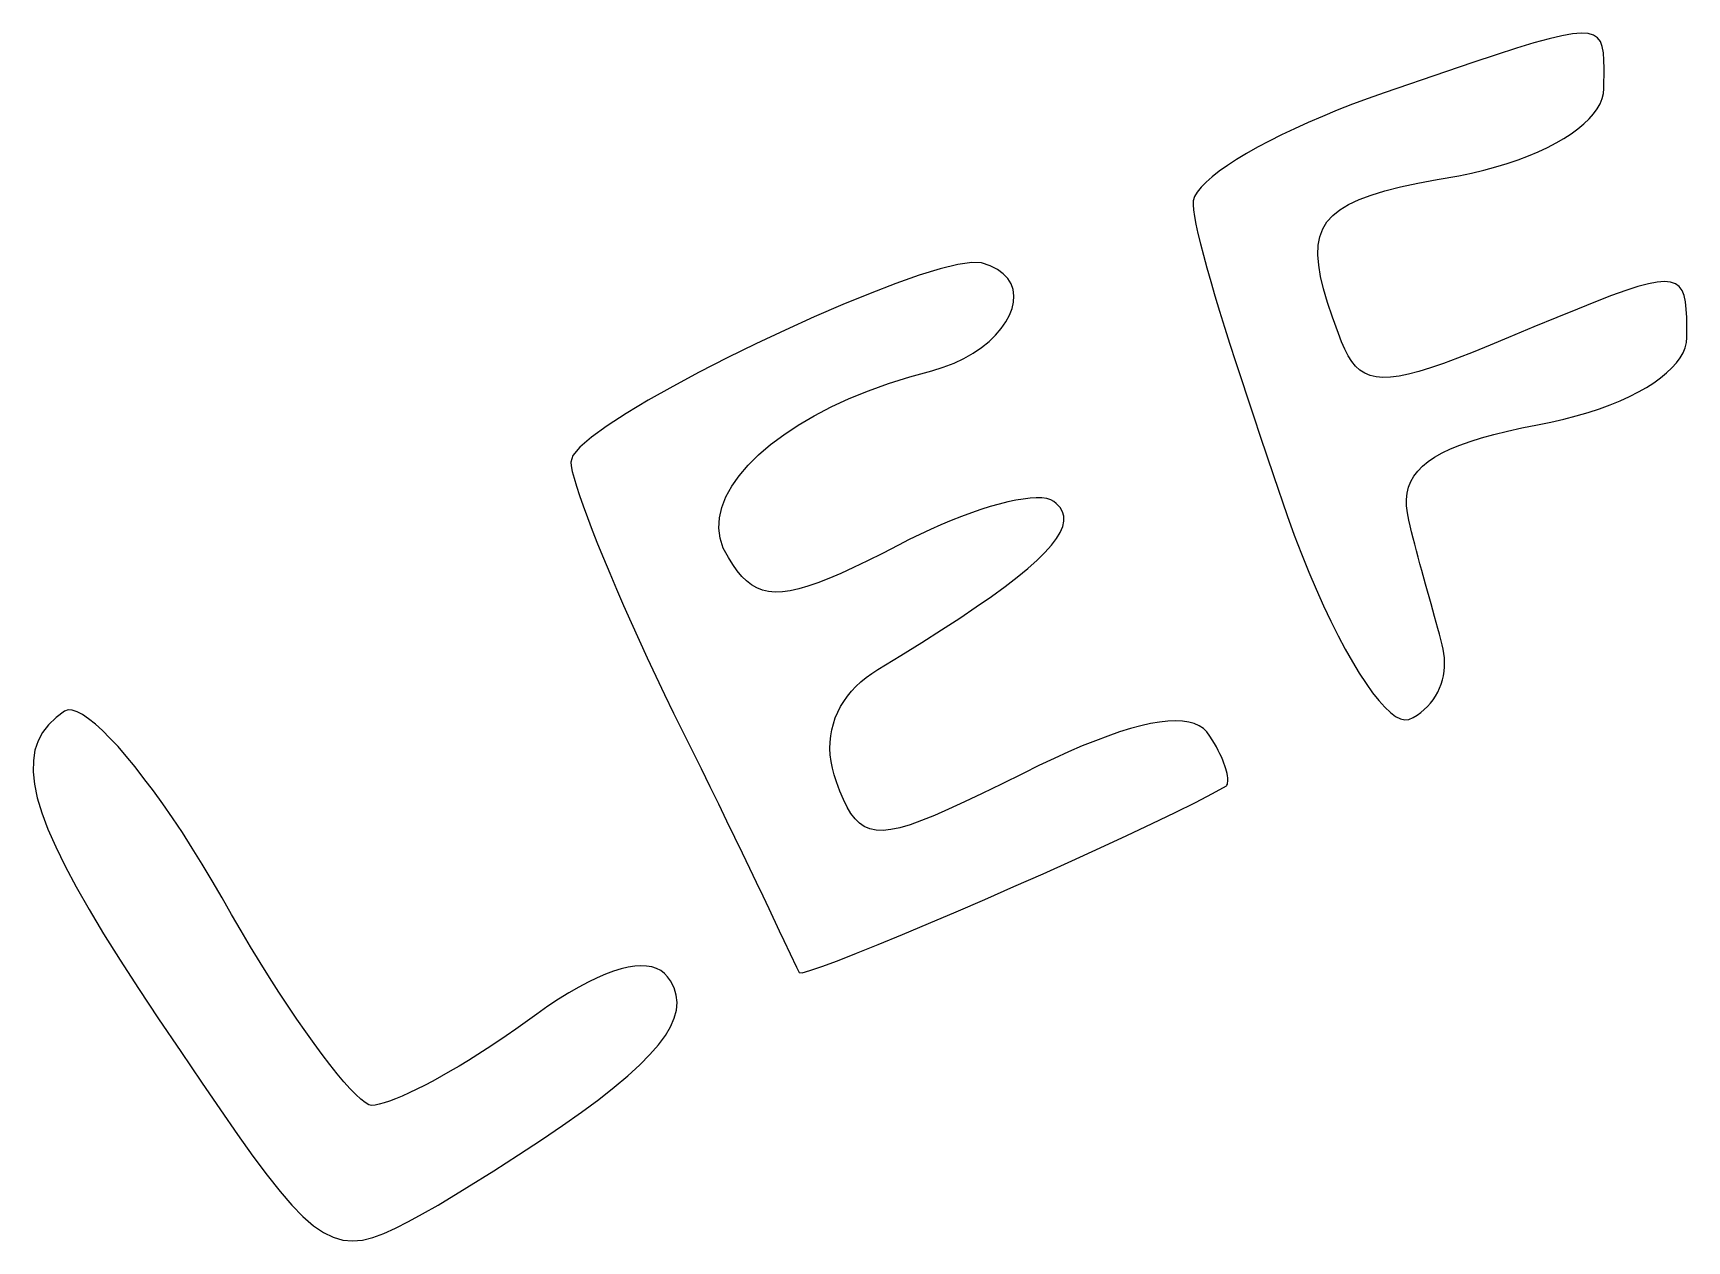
# Model space of a CAD drawing. Header units: metres. Extents: x -108.8 to -17.6, y -35.7 to 35.8.
# Drawn here: x -100.45 to -94.82, y 14.96 to 19.06 of the extents above; entities that cross this region are included whole.
import ezdxf

# ---------------------------------------------------------------- set-up
doc = ezdxf.new("R2010")
doc.units = ezdxf.units.M

msp = doc.modelspace()

# ---------------------------------------------------------------- linework, layer by layer
for p, q in [((-95.4032, 19.013), (-95.4722, 18.9908)), ((-95.3434, 19.0313), (-95.4032, 19.013)), ((-95.2922, 19.0456), (-95.3434, 19.0313)), ((-95.2488, 19.0559), (-95.2922, 19.0456)), ((-95.2127, 19.0623), (-95.2488, 19.0559)), ((-95.1832, 19.0648), (-95.2127, 19.0623)), ((-95.1595, 19.0634), (-95.1832, 19.0648)), ((-95.1412, 19.0581), (-95.1595, 19.0634)), ((-95.1275, 19.0489), (-95.1412, 19.0581)), ((-95.1177, 19.0357), (-95.1275, 19.0489)), ((-95.1113, 19.0188), (-95.1177, 19.0357)), ((-95.1075, 18.9979), (-95.1113, 19.0188)), ((-95.5511, 18.9646), (-95.6405, 18.9344)), ((-95.4722, 18.9908), (-95.5511, 18.9646)), ((-95.1056, 18.9732), (-95.1075, 18.9979)), ((-95.1051, 18.9447), (-95.1056, 18.9732)), ((-95.6405, 18.9344), (-95.8534, 18.862)), ((-95.1055, 18.8761), (-95.1051, 18.9447)), ((-95.8534, 18.862), (-95.9079, 18.8426)), ((-95.1114, 18.8419), (-95.107, 18.8591)), ((-95.107, 18.8591), (-95.1055, 18.8761)), ((-96.013, 18.8024), (-96.0632, 18.7817)), ((-95.9612, 18.8228), (-96.013, 18.8024)), ((-95.9079, 18.8426), (-95.9612, 18.8228)), ((-95.1562, 18.773), (-95.1411, 18.7901)), ((-95.1411, 18.7901), (-95.1285, 18.8074)), ((-95.1285, 18.8074), (-95.1185, 18.8246)), ((-95.1185, 18.8246), (-95.1114, 18.8419)), ((-96.1581, 18.7397), (-96.2025, 18.7185)), ((-96.1116, 18.7608), (-96.1581, 18.7397)), ((-96.0632, 18.7817), (-96.1116, 18.7608)), ((-95.2166, 18.7228), (-95.194, 18.7393)), ((-95.194, 18.7393), (-95.1739, 18.756)), ((-95.1739, 18.756), (-95.1562, 18.773)), ((-96.284, 18.6764), (-96.3209, 18.6556)), ((-96.2445, 18.6974), (-96.284, 18.6764)), ((-96.2025, 18.7185), (-96.2445, 18.6974)), ((-95.3288, 18.6613), (-95.2976, 18.6759)), ((-95.2976, 18.6759), (-95.2684, 18.6911)), ((-95.2684, 18.6911), (-95.2414, 18.7068)), ((-95.2414, 18.7068), (-95.2166, 18.7228)), ((-96.3549, 18.6351), (-96.3858, 18.6151)), ((-96.3209, 18.6556), (-96.3549, 18.6351)), ((-95.4731, 18.6096), (-95.4343, 18.6214)), ((-95.4343, 18.6214), (-95.3972, 18.634)), ((-95.3972, 18.634), (-95.3621, 18.6473)), ((-95.3621, 18.6473), (-95.3288, 18.6613)), ((-96.4379, 18.5766), (-96.4587, 18.5584)), ((-96.4136, 18.5956), (-96.4379, 18.5766)), ((-96.3858, 18.6151), (-96.4136, 18.5956)), ((-95.7381, 18.5545), (-95.6722, 18.5671)), ((-95.6722, 18.5671), (-95.5994, 18.5798)), ((-95.5994, 18.5798), (-95.5557, 18.5887)), ((-95.5557, 18.5887), (-95.5136, 18.5987)), ((-95.5136, 18.5987), (-95.4731, 18.6096)), ((-96.4977, 18.5088), (-96.5024, 18.4943)), ((-96.4888, 18.5244), (-96.4977, 18.5088)), ((-96.4757, 18.5409), (-96.4888, 18.5244)), ((-96.4587, 18.5584), (-96.4757, 18.5409)), ((-95.9385, 18.4986), (-95.8975, 18.5138)), ((-95.8975, 18.5138), (-95.8506, 18.5281)), ((-95.8506, 18.5281), (-95.7975, 18.5415)), ((-95.7975, 18.5415), (-95.7381, 18.5545)), ((-96.5024, 18.4943), (-96.5025, 18.481)), ((-96.5025, 18.481), (-96.5015, 18.4637)), ((-96.5015, 18.4637), (-96.4984, 18.4415)), ((-96.0281, 18.4445), (-96.0036, 18.4642)), ((-96.0036, 18.4642), (-95.9738, 18.4821)), ((-95.9738, 18.4821), (-95.9385, 18.4986)), ((-96.4984, 18.4415), (-96.4935, 18.4148)), ((-96.4935, 18.4148), (-96.4866, 18.3837)), ((-96.0719, 18.3725), (-96.062, 18.3989)), ((-96.062, 18.3989), (-96.0475, 18.4228)), ((-96.0475, 18.4228), (-96.0281, 18.4445)), ((-96.4866, 18.3837), (-96.4781, 18.3485)), ((-96.4781, 18.3485), (-96.4679, 18.3094)), ((-96.0785, 18.3114), (-96.0773, 18.3434)), ((-96.0773, 18.3434), (-96.0719, 18.3725)), ((-97.2554, 18.2852), (-97.3029, 18.2782)), ((-97.2222, 18.2834), (-97.2554, 18.2852)), ((-97.1929, 18.2736), (-97.2222, 18.2834)), ((-96.4679, 18.3094), (-96.4561, 18.2667)), ((-96.0757, 18.2762), (-96.0785, 18.3114)), ((-97.4339, 18.2414), (-97.5139, 18.2133)), ((-97.3629, 18.2633), (-97.4339, 18.2414)), ((-97.3029, 18.2782), (-97.3629, 18.2633)), ((-97.1683, 18.2614), (-97.1929, 18.2736)), ((-97.1483, 18.2468), (-97.1683, 18.2614)), ((-97.1328, 18.2304), (-97.1483, 18.2468)), ((-97.1217, 18.2122), (-97.1328, 18.2304)), ((-96.4561, 18.2667), (-96.4429, 18.2207)), ((-96.0691, 18.2375), (-96.0757, 18.2762)), ((-96.0588, 18.1951), (-96.0691, 18.2375)), ((-97.6013, 18.1798), (-97.6943, 18.1417)), ((-97.5139, 18.2133), (-97.6013, 18.1798)), ((-97.1148, 18.1926), (-97.1217, 18.2122)), ((-97.112, 18.1719), (-97.1148, 18.1926)), ((-97.1132, 18.1502), (-97.112, 18.1719)), ((-96.4429, 18.2207), (-96.4284, 18.1715)), ((-96.4284, 18.1715), (-96.4126, 18.1194)), ((-96.0452, 18.1489), (-96.0588, 18.1951)), ((-95.0793, 18.1723), (-95.134, 18.1514)), ((-95.0314, 18.1895), (-95.0793, 18.1723)), ((-94.99, 18.2028), (-95.0314, 18.1895)), ((-94.9544, 18.2123), (-94.99, 18.2028)), ((-94.9243, 18.218), (-94.9544, 18.2123)), ((-94.8992, 18.2199), (-94.9243, 18.218)), ((-94.8786, 18.218), (-94.8992, 18.2199)), ((-94.8622, 18.2123), (-94.8786, 18.218)), ((-94.8493, 18.2028), (-94.8622, 18.2123)), ((-94.8397, 18.1895), (-94.8493, 18.2028)), ((-94.8328, 18.1723), (-94.8397, 18.1895)), ((-94.8282, 18.1514), (-94.8328, 18.1723)), ((-97.6943, 18.1417), (-97.7912, 18.0999)), ((-97.127, 18.1053), (-97.1182, 18.1279)), ((-97.1182, 18.1279), (-97.1132, 18.1502)), ((-96.4126, 18.1194), (-96.3956, 18.0647)), ((-96.0284, 18.0984), (-96.0452, 18.1489)), ((-95.196, 18.1266), (-95.2657, 18.098)), ((-95.134, 18.1514), (-95.196, 18.1266)), ((-94.8254, 18.1266), (-94.8282, 18.1514)), ((-94.8239, 18.098), (-94.8254, 18.1266)), ((-97.7912, 18.0999), (-97.8902, 18.0551)), ((-97.1743, 18.0377), (-97.1552, 18.0599)), ((-97.1552, 18.0599), (-97.1393, 18.0825)), ((-97.1393, 18.0825), (-97.127, 18.1053)), ((-96.3956, 18.0647), (-96.3776, 18.0075)), ((-96.0087, 18.0435), (-96.0284, 18.0984)), ((-95.3436, 18.0656), (-95.4301, 18.0294)), ((-95.2657, 18.098), (-95.3436, 18.0656)), ((-94.8234, 18.0656), (-94.8239, 18.098)), ((-94.8233, 18.0294), (-94.8234, 18.0656)), ((-97.9895, 18.0083), (-98.0875, 17.9601)), ((-97.8902, 18.0551), (-97.9895, 18.0083)), ((-97.2222, 17.9957), (-97.1967, 18.0162)), ((-97.1967, 18.0162), (-97.1743, 18.0377)), ((-96.3776, 18.0075), (-96.3586, 17.9482)), ((-95.998, 18.0154), (-96.0087, 18.0435)), ((-95.9871, 17.9902), (-95.998, 18.0154)), ((-95.493, 18.0033), (-95.5507, 17.9799)), ((-95.4301, 18.0294), (-95.493, 18.0033)), ((-94.8292, 17.9952), (-94.8248, 18.0124)), ((-94.8248, 18.0124), (-94.8233, 18.0294)), ((-98.0875, 17.9601), (-98.1823, 17.9116)), ((-97.3159, 17.9424), (-97.282, 17.9585)), ((-97.282, 17.9585), (-97.2507, 17.9764)), ((-97.2507, 17.9764), (-97.2222, 17.9957)), ((-96.3586, 17.9482), (-96.3387, 17.887)), ((-95.9757, 17.9679), (-95.9871, 17.9902)), ((-95.9634, 17.9486), (-95.9757, 17.9679)), ((-95.95, 17.9322), (-95.9634, 17.9486)), ((-95.6034, 17.9593), (-95.6515, 17.9415)), ((-95.5507, 17.9799), (-95.6034, 17.9593)), ((-94.8744, 17.9263), (-94.859, 17.9435)), ((-94.859, 17.9435), (-94.8464, 17.9607)), ((-94.8464, 17.9607), (-94.8364, 17.978)), ((-94.8364, 17.978), (-94.8292, 17.9952)), ((-98.1823, 17.9116), (-98.2723, 17.8634)), ((-97.5382, 17.8736), (-97.4663, 17.8963)), ((-97.4663, 17.8963), (-97.3915, 17.9165)), ((-97.3915, 17.9165), (-97.3525, 17.9284)), ((-97.3525, 17.9284), (-97.3159, 17.9424)), ((-96.3387, 17.887), (-96.318, 17.8242)), ((-95.9353, 17.9187), (-95.95, 17.9322)), ((-95.9188, 17.9081), (-95.9353, 17.9187)), ((-95.9005, 17.9004), (-95.9188, 17.9081)), ((-95.88, 17.8956), (-95.9005, 17.9004)), ((-95.857, 17.8936), (-95.88, 17.8956)), ((-95.8312, 17.8945), (-95.857, 17.8936)), ((-95.8024, 17.8983), (-95.8312, 17.8945)), ((-95.7703, 17.9048), (-95.8024, 17.8983)), ((-95.7346, 17.9142), (-95.7703, 17.9048)), ((-95.6951, 17.9265), (-95.7346, 17.9142)), ((-95.6515, 17.9415), (-95.6951, 17.9265)), ((-94.9356, 17.8762), (-94.9127, 17.8926)), ((-94.9127, 17.8926), (-94.8923, 17.9093)), ((-94.8923, 17.9093), (-94.8744, 17.9263)), ((-98.2723, 17.8634), (-98.3557, 17.8164)), ((-97.6721, 17.8221), (-97.6068, 17.8488)), ((-97.6068, 17.8488), (-97.5382, 17.8736)), ((-95.0184, 17.8293), (-94.9885, 17.8445)), ((-94.9885, 17.8445), (-94.9609, 17.8601)), ((-94.9609, 17.8601), (-94.9356, 17.8762)), ((-98.3557, 17.8164), (-98.4307, 17.7715)), ((-97.7916, 17.7634), (-97.7337, 17.7935)), ((-97.7337, 17.7935), (-97.6721, 17.8221)), ((-96.318, 17.8242), (-96.2966, 17.7599)), ((-95.1995, 17.763), (-95.1593, 17.7747)), ((-95.1593, 17.7747), (-95.121, 17.7873)), ((-95.121, 17.7873), (-95.0847, 17.8007)), ((-95.0847, 17.8007), (-95.0505, 17.8147)), ((-95.0505, 17.8147), (-95.0184, 17.8293)), ((-98.4956, 17.7294), (-98.5486, 17.691)), ((-98.4307, 17.7715), (-98.4956, 17.7294)), ((-97.895, 17.6991), (-97.8454, 17.7319)), ((-97.8454, 17.7319), (-97.7916, 17.7634)), ((-96.2966, 17.7599), (-96.2747, 17.6944)), ((-95.4339, 17.7114), (-95.3845, 17.7224)), ((-95.3845, 17.7224), (-95.3313, 17.7331)), ((-95.3313, 17.7331), (-95.2856, 17.7421)), ((-95.2856, 17.7421), (-95.2417, 17.7521)), ((-95.2417, 17.7521), (-95.1995, 17.763)), ((-98.5486, 17.691), (-98.5881, 17.6571)), ((-97.9807, 17.6308), (-97.9402, 17.6654)), ((-97.9402, 17.6654), (-97.895, 17.6991)), ((-96.2747, 17.6944), (-96.2522, 17.6279)), ((-95.6274, 17.6508), (-95.5956, 17.6639)), ((-95.5956, 17.6639), (-95.5604, 17.6764)), ((-95.5604, 17.6764), (-95.5218, 17.6885)), ((-95.5218, 17.6885), (-95.4796, 17.7002)), ((-95.4796, 17.7002), (-95.4339, 17.7114)), ((-98.6122, 17.6285), (-98.6192, 17.6061)), ((-98.6192, 17.6061), (-98.618, 17.5929)), ((-98.5881, 17.6571), (-98.6122, 17.6285)), ((-98.0163, 17.5956), (-97.9807, 17.6308)), ((-96.2522, 17.6279), (-96.2294, 17.5608)), ((-95.7226, 17.5921), (-95.7035, 17.6079)), ((-95.7035, 17.6079), (-95.6813, 17.6228)), ((-95.6813, 17.6228), (-95.656, 17.6371)), ((-95.656, 17.6371), (-95.6274, 17.6508)), ((-98.618, 17.5929), (-98.6143, 17.5747)), ((-98.6143, 17.5747), (-98.6082, 17.5517)), ((-98.6082, 17.5517), (-98.5999, 17.5243)), ((-98.0721, 17.524), (-98.0469, 17.5599)), ((-98.0469, 17.5599), (-98.0163, 17.5956)), ((-96.2294, 17.5608), (-96.1826, 17.4245)), ((-95.7623, 17.54), (-95.7519, 17.5583)), ((-95.7519, 17.5583), (-95.7387, 17.5756)), ((-95.7387, 17.5756), (-95.7226, 17.5921)), ((-98.5999, 17.5243), (-98.5894, 17.4926)), ((-98.0919, 17.4881), (-98.0721, 17.524)), ((-95.777, 17.4793), (-95.7747, 17.5005)), ((-95.7747, 17.5005), (-95.7699, 17.5208)), ((-95.7699, 17.5208), (-95.7623, 17.54)), ((-98.5894, 17.4926), (-98.5769, 17.4569)), ((-98.5769, 17.4569), (-98.5624, 17.4175)), ((-98.114, 17.4167), (-98.1059, 17.4522)), ((-98.1059, 17.4522), (-98.0919, 17.4881)), ((-97.2242, 17.4447), (-97.257, 17.4335)), ((-97.1926, 17.4546), (-97.2242, 17.4447)), ((-97.1622, 17.4632), (-97.1926, 17.4546)), ((-97.1334, 17.4705), (-97.1622, 17.4632)), ((-97.1062, 17.4763), (-97.1334, 17.4705)), ((-97.0808, 17.4806), (-97.1062, 17.4763)), ((-97.0574, 17.4834), (-97.0808, 17.4806)), ((-97.0361, 17.4846), (-97.0574, 17.4834)), ((-97.0172, 17.4842), (-97.0361, 17.4846)), ((-97.0008, 17.4821), (-97.0172, 17.4842)), ((-96.987, 17.4782), (-97.0008, 17.4821)), ((-96.9761, 17.4725), (-96.987, 17.4782)), ((-96.9682, 17.465), (-96.9761, 17.4725)), ((-96.9554, 17.4518), (-96.9682, 17.465)), ((-96.9467, 17.4374), (-96.9554, 17.4518)), ((-96.9422, 17.4218), (-96.9467, 17.4374)), ((-95.7767, 17.4569), (-95.777, 17.4793)), ((-95.7739, 17.4333), (-95.7767, 17.4569)), ((-98.5624, 17.4175), (-98.5461, 17.3747)), ((-98.116, 17.3817), (-98.114, 17.4167)), ((-98.1116, 17.3473), (-98.116, 17.3817)), ((-97.3606, 17.3927), (-97.3963, 17.377)), ((-97.3254, 17.4074), (-97.3606, 17.3927)), ((-97.2908, 17.421), (-97.3254, 17.4074)), ((-97.257, 17.4335), (-97.2908, 17.421)), ((-96.9544, 17.3671), (-96.9459, 17.3867)), ((-96.9459, 17.3867), (-96.9419, 17.4049)), ((-96.9419, 17.4049), (-96.9422, 17.4218)), ((-96.1826, 17.4245), (-96.1585, 17.358)), ((-95.7688, 17.4085), (-95.7739, 17.4333)), ((-95.7643, 17.3891), (-95.7688, 17.4085)), ((-95.7595, 17.3689), (-95.7643, 17.3891)), ((-98.5461, 17.3747), (-98.5279, 17.3287)), ((-98.5279, 17.3287), (-98.5081, 17.2798)), ((-98.1007, 17.3139), (-98.1116, 17.3473)), ((-97.4684, 17.3425), (-97.5044, 17.3239)), ((-97.4323, 17.3602), (-97.4684, 17.3425)), ((-97.3963, 17.377), (-97.4323, 17.3602)), ((-96.9847, 17.3232), (-96.9673, 17.3459)), ((-96.9673, 17.3459), (-96.9544, 17.3671)), ((-96.1585, 17.358), (-96.134, 17.2939)), ((-95.7543, 17.348), (-95.7595, 17.3689)), ((-95.7489, 17.3266), (-95.7543, 17.348)), ((-95.7432, 17.3047), (-95.7489, 17.3266)), ((-98.5081, 17.2798), (-98.4867, 17.2282)), ((-98.083, 17.2816), (-98.1007, 17.3139)), ((-98.0681, 17.2575), (-98.083, 17.2816)), ((-97.6105, 17.2701), (-97.6578, 17.2474)), ((-97.5595, 17.2956), (-97.6105, 17.2701)), ((-97.5044, 17.3239), (-97.5595, 17.2956)), ((-97.065, 17.2448), (-97.0335, 17.2727)), ((-97.0335, 17.2727), (-97.0067, 17.2988)), ((-97.0067, 17.2988), (-96.9847, 17.3232)), ((-96.134, 17.2939), (-96.1092, 17.2324)), ((-95.7373, 17.2824), (-95.7432, 17.3047)), ((-95.7312, 17.2599), (-95.7373, 17.2824)), ((-98.4867, 17.2282), (-98.4638, 17.1743)), ((-98.0531, 17.2363), (-98.0681, 17.2575)), ((-98.0376, 17.2177), (-98.0531, 17.2363)), ((-98.0215, 17.202), (-98.0376, 17.2177)), ((-97.7014, 17.2274), (-97.7417, 17.2101)), ((-97.6578, 17.2474), (-97.7014, 17.2274)), ((-97.1425, 17.1833), (-97.1013, 17.2151)), ((-97.1013, 17.2151), (-97.065, 17.2448)), ((-96.1092, 17.2324), (-96.0843, 17.1737)), ((-95.725, 17.2372), (-95.7312, 17.2599)), ((-95.7123, 17.1916), (-95.725, 17.2372)), ((-98.4638, 17.1743), (-98.4395, 17.1183)), ((-98.0045, 17.1889), (-98.0215, 17.202)), ((-97.9865, 17.1787), (-98.0045, 17.1889)), ((-97.9672, 17.1712), (-97.9865, 17.1787)), ((-97.9464, 17.1664), (-97.9672, 17.1712)), ((-97.9239, 17.1644), (-97.9464, 17.1664)), ((-97.8996, 17.1651), (-97.9239, 17.1644)), ((-97.873, 17.1686), (-97.8996, 17.1651)), ((-97.8442, 17.1749), (-97.873, 17.1686)), ((-97.8129, 17.1839), (-97.8442, 17.1749)), ((-97.7787, 17.1956), (-97.8129, 17.1839)), ((-97.7417, 17.2101), (-97.7787, 17.1956)), ((-97.1888, 17.1496), (-97.1425, 17.1833)), ((-96.0843, 17.1737), (-96.0593, 17.1179)), ((-95.6935, 17.1242), (-95.7123, 17.1916)), ((-98.4395, 17.1183), (-98.4138, 17.0604)), ((-97.2965, 17.0757), (-97.2401, 17.1138)), ((-97.2401, 17.1138), (-97.1888, 17.1496)), ((-96.0593, 17.1179), (-96.0343, 17.0652)), ((-95.6815, 17.0811), (-95.6935, 17.1242)), ((-98.4138, 17.0604), (-98.387, 17.0009)), ((-97.3581, 17.0355), (-97.2965, 17.0757)), ((-96.0343, 17.0652), (-96.0096, 17.0157)), ((-95.6758, 17.0604), (-95.6815, 17.0811)), ((-95.6703, 17.0403), (-95.6758, 17.0604)), ((-98.387, 17.0009), (-98.3591, 16.9401)), ((-97.4973, 16.948), (-97.425, 16.9929)), ((-97.425, 16.9929), (-97.3581, 17.0355)), ((-96.0096, 17.0157), (-95.9851, 16.9696)), ((-95.6651, 17.0211), (-95.6703, 17.0403)), ((-95.6603, 17.0027), (-95.6651, 17.0211)), ((-95.6559, 16.9852), (-95.6603, 17.0027)), ((-98.3591, 16.9401), (-98.3302, 16.8782)), ((-97.575, 16.9005), (-97.4973, 16.948)), ((-95.9851, 16.9696), (-95.961, 16.927)), ((-95.6522, 16.9703), (-95.6559, 16.9852)), ((-95.6495, 16.9552), (-95.6522, 16.9703)), ((-95.6479, 16.9401), (-95.6495, 16.9552)), ((-95.6473, 16.9249), (-95.6479, 16.9401)), ((-98.3302, 16.8782), (-98.3003, 16.8155)), ((-97.6148, 16.8735), (-97.5955, 16.8874)), ((-97.5955, 16.8874), (-97.575, 16.9005)), ((-95.961, 16.927), (-95.9375, 16.8881)), ((-95.9375, 16.8881), (-95.9146, 16.8531)), ((-95.655, 16.8653), (-95.6516, 16.8799)), ((-95.6516, 16.8799), (-95.6492, 16.8948)), ((-95.6492, 16.8948), (-95.6477, 16.9098)), ((-95.6477, 16.9098), (-95.6473, 16.9249)), ((-97.6784, 16.8102), (-97.6645, 16.8271)), ((-97.6645, 16.8271), (-97.6493, 16.8433)), ((-97.6493, 16.8433), (-97.6327, 16.8588)), ((-97.6327, 16.8588), (-97.6148, 16.8735)), ((-95.9146, 16.8531), (-95.8925, 16.8221)), ((-95.8925, 16.8221), (-95.8713, 16.7953)), ((-95.6782, 16.8105), (-95.671, 16.8235)), ((-95.671, 16.8235), (-95.6647, 16.8371)), ((-95.6647, 16.8371), (-95.6594, 16.851)), ((-95.6594, 16.851), (-95.655, 16.8653)), ((-100.329, 16.7634), (-100.341, 16.7594)), ((-100.315, 16.7626), (-100.329, 16.7634)), ((-100.298, 16.7573), (-100.315, 16.7626)), ((-98.3003, 16.8155), (-98.2696, 16.7523)), ((-97.7115, 16.7558), (-97.7019, 16.7746)), ((-97.7019, 16.7746), (-97.6908, 16.7927)), ((-97.6908, 16.7927), (-97.6784, 16.8102)), ((-95.8713, 16.7953), (-95.851, 16.7729)), ((-95.851, 16.7729), (-95.8319, 16.7549)), ((-95.7282, 16.7547), (-95.7164, 16.7644)), ((-95.7164, 16.7644), (-95.7055, 16.7749)), ((-95.7055, 16.7749), (-95.6955, 16.7861)), ((-95.6955, 16.7861), (-95.6864, 16.798)), ((-95.6864, 16.798), (-95.6782, 16.8105)), ((-100.395, 16.7133), (-100.416, 16.687)), ((-100.37, 16.7374), (-100.395, 16.7133)), ((-100.341, 16.7594), (-100.37, 16.7374)), ((-100.28, 16.7476), (-100.298, 16.7573)), ((-100.259, 16.7336), (-100.28, 16.7476)), ((-100.236, 16.7156), (-100.259, 16.7336)), ((-100.212, 16.6937), (-100.236, 16.7156)), ((-98.2696, 16.7523), (-98.2382, 16.6889)), ((-97.7315, 16.6963), (-97.7263, 16.7167)), ((-97.7263, 16.7167), (-97.7196, 16.7365)), ((-97.7196, 16.7365), (-97.7115, 16.7558)), ((-96.6801, 16.7097), (-96.7153, 16.7002)), ((-96.6472, 16.7171), (-96.6801, 16.7097)), ((-96.6166, 16.7224), (-96.6472, 16.7171)), ((-96.5883, 16.7256), (-96.6166, 16.7224)), ((-96.5624, 16.7266), (-96.5883, 16.7256)), ((-96.5388, 16.7256), (-96.5624, 16.7266)), ((-96.5175, 16.7224), (-96.5388, 16.7256)), ((-96.4986, 16.7171), (-96.5175, 16.7224)), ((-96.482, 16.7097), (-96.4986, 16.7171)), ((-96.4677, 16.7002), (-96.482, 16.7097)), ((-95.8319, 16.7549), (-95.814, 16.7416)), ((-95.814, 16.7416), (-95.7974, 16.7331)), ((-95.7974, 16.7331), (-95.7823, 16.7296)), ((-95.7823, 16.7296), (-95.7688, 16.7312)), ((-95.7688, 16.7312), (-95.7544, 16.7381)), ((-95.7544, 16.7381), (-95.7408, 16.7459)), ((-95.7408, 16.7459), (-95.7282, 16.7547)), ((-100.431, 16.6581), (-100.442, 16.6263)), ((-100.416, 16.687), (-100.431, 16.6581)), ((-100.187, 16.668), (-100.212, 16.6937)), ((-100.159, 16.6387), (-100.187, 16.668)), ((-98.2382, 16.6889), (-98.2068, 16.6258)), ((-97.7377, 16.6327), (-97.7372, 16.6543)), ((-97.7372, 16.6543), (-97.7351, 16.6755)), ((-97.7351, 16.6755), (-97.7315, 16.6963)), ((-96.835, 16.6589), (-96.8796, 16.6409)), ((-96.7928, 16.6748), (-96.835, 16.6589)), ((-96.7529, 16.6885), (-96.7928, 16.6748)), ((-96.7153, 16.7002), (-96.7529, 16.6885)), ((-96.4557, 16.6885), (-96.4677, 16.7002)), ((-96.4461, 16.6748), (-96.4557, 16.6885)), ((-96.438, 16.6622), (-96.4461, 16.6748)), ((-96.4304, 16.6498), (-96.438, 16.6622)), ((-96.4235, 16.6378), (-96.4304, 16.6498)), ((-100.442, 16.6263), (-100.447, 16.5913)), ((-100.131, 16.606), (-100.159, 16.6387)), ((-100.101, 16.57), (-100.131, 16.606)), ((-98.2068, 16.6258), (-98.1761, 16.5639)), ((-97.7366, 16.6107), (-97.7377, 16.6327)), ((-97.734, 16.5883), (-97.7366, 16.6107)), ((-96.9757, 16.5986), (-97.0272, 16.5742)), ((-96.9265, 16.6208), (-96.9757, 16.5986)), ((-96.8796, 16.6409), (-96.9265, 16.6208)), ((-96.4172, 16.626), (-96.4235, 16.6378)), ((-96.4115, 16.6146), (-96.4172, 16.626)), ((-96.4064, 16.6035), (-96.4115, 16.6146)), ((-96.4018, 16.5929), (-96.4064, 16.6035)), ((-96.3978, 16.5827), (-96.4018, 16.5929)), ((-100.447, 16.5913), (-100.448, 16.5528)), ((-100.448, 16.5528), (-100.443, 16.5106)), ((-100.071, 16.5308), (-100.101, 16.57)), ((-98.1761, 16.5639), (-98.1462, 16.5031)), ((-97.7297, 16.5656), (-97.734, 16.5883)), ((-97.7237, 16.5427), (-97.7297, 16.5656)), ((-97.7161, 16.5195), (-97.7237, 16.5427)), ((-97.0811, 16.5478), (-97.1539, 16.5116)), ((-97.0272, 16.5742), (-97.0811, 16.5478)), ((-96.3943, 16.5729), (-96.3978, 16.5827)), ((-96.3914, 16.5636), (-96.3943, 16.5729)), ((-96.389, 16.5549), (-96.3914, 16.5636)), ((-96.3872, 16.5468), (-96.389, 16.5549)), ((-96.3858, 16.5392), (-96.3872, 16.5468)), ((-96.385, 16.5322), (-96.3858, 16.5392)), ((-100.443, 16.5106), (-100.434, 16.4644)), ((-100.039, 16.4887), (-100.071, 16.5308)), ((-100.007, 16.4438), (-100.039, 16.4887)), ((-98.1462, 16.5031), (-98.1172, 16.4439)), ((-97.7037, 16.4874), (-97.7161, 16.5195)), ((-97.6915, 16.4586), (-97.7037, 16.4874)), ((-97.1539, 16.5116), (-97.22, 16.4792)), ((-96.4364, 16.4796), (-96.3896, 16.5054)), ((-96.3896, 16.5054), (-96.3878, 16.508)), ((-96.3878, 16.508), (-96.3863, 16.5113)), ((-96.3863, 16.5113), (-96.3853, 16.5155)), ((-96.3853, 16.5155), (-96.3847, 16.5203)), ((-96.3846, 16.5259), (-96.385, 16.5322)), ((-96.3847, 16.5203), (-96.3846, 16.5259)), ((-100.434, 16.4644), (-100.418, 16.4137)), ((-99.9737, 16.3963), (-100.007, 16.4438)), ((-98.1172, 16.4439), (-98.0892, 16.3864)), ((-97.6791, 16.4333), (-97.6915, 16.4586)), ((-97.6663, 16.4114), (-97.6791, 16.4333)), ((-97.3341, 16.4256), (-97.3827, 16.4044)), ((-97.28, 16.4505), (-97.3341, 16.4256)), ((-97.22, 16.4792), (-97.28, 16.4505)), ((-96.5643, 16.4148), (-96.4951, 16.4492)), ((-96.4951, 16.4492), (-96.4364, 16.4796)), ((-100.418, 16.4137), (-100.398, 16.3584)), ((-99.9402, 16.3463), (-99.9737, 16.3963)), ((-98.0892, 16.3864), (-98.0622, 16.3307)), ((-97.6526, 16.393), (-97.6663, 16.4114)), ((-97.6376, 16.3781), (-97.6526, 16.393)), ((-97.621, 16.3667), (-97.6376, 16.3781)), ((-97.4651, 16.3732), (-97.4997, 16.3631)), ((-97.4263, 16.387), (-97.4651, 16.3732)), ((-97.3827, 16.4044), (-97.4263, 16.387)), ((-96.7279, 16.3368), (-96.6424, 16.3771)), ((-96.6424, 16.3771), (-96.5643, 16.4148)), ((-100.398, 16.3584), (-100.371, 16.2982)), ((-99.9065, 16.2939), (-99.9402, 16.3463)), ((-98.0622, 16.3307), (-98.0364, 16.2772)), ((-97.6023, 16.3588), (-97.621, 16.3667)), ((-97.5812, 16.3545), (-97.6023, 16.3588)), ((-97.5574, 16.3537), (-97.5812, 16.3545)), ((-97.5303, 16.3566), (-97.5574, 16.3537)), ((-97.4997, 16.3631), (-97.5303, 16.3566)), ((-96.8192, 16.2945), (-96.7279, 16.3368)), ((-100.371, 16.2982), (-100.339, 16.2327)), ((-99.8725, 16.2394), (-99.9065, 16.2939)), ((-98.0364, 16.2772), (-98.0117, 16.226)), ((-96.9147, 16.2509), (-96.8192, 16.2945)), ((-100.339, 16.2327), (-100.301, 16.1616)), ((-99.8385, 16.1828), (-99.8725, 16.2394)), ((-98.0117, 16.226), (-97.9885, 16.1774)), ((-97.1125, 16.1626), (-97.013, 16.2067)), ((-97.013, 16.2067), (-96.9147, 16.2509)), ((-100.301, 16.1616), (-100.257, 16.0847)), ((-99.8046, 16.1244), (-99.8385, 16.1828)), ((-97.9885, 16.1774), (-97.9666, 16.1315)), ((-97.2116, 16.1191), (-97.1125, 16.1626)), ((-99.7726, 16.0677), (-99.8046, 16.1244)), ((-97.9666, 16.1315), (-97.9462, 16.0886)), ((-97.9462, 16.0886), (-97.9101, 16.0124)), ((-97.3088, 16.0771), (-97.2116, 16.1191)), ((-100.257, 16.0847), (-100.208, 16.0017)), ((-99.7404, 16.0121), (-99.7726, 16.0677)), ((-97.4914, 15.9998), (-97.4026, 16.0371)), ((-97.4026, 16.0371), (-97.3088, 16.0771)), ((-100.208, 16.0017), (-100.152, 15.9123)), ((-99.7081, 15.9577), (-99.7404, 16.0121)), ((-97.9101, 16.0124), (-97.8947, 15.9797)), ((-97.8947, 15.9797), (-97.8519, 15.8888)), ((-97.5736, 15.9658), (-97.4914, 15.9998)), ((-99.6759, 15.9048), (-99.7081, 15.9577)), ((-97.7123, 15.9107), (-97.6478, 15.9359)), ((-97.6478, 15.9359), (-97.5736, 15.9658)), ((-100.152, 15.9123), (-100.089, 15.8161)), ((-99.6438, 15.8535), (-99.6759, 15.9048)), ((-98.501, 15.8646), (-98.5298, 15.8521)), ((-98.4738, 15.8748), (-98.501, 15.8646)), ((-98.4481, 15.8828), (-98.4738, 15.8748)), ((-98.424, 15.8885), (-98.4481, 15.8828)), ((-98.4016, 15.8921), (-98.424, 15.8885)), ((-98.3807, 15.8935), (-98.4016, 15.8921)), ((-98.3615, 15.8926), (-98.3807, 15.8935)), ((-98.3438, 15.8896), (-98.3615, 15.8926)), ((-98.3279, 15.8844), (-98.3438, 15.8896)), ((-98.3135, 15.8771), (-98.3279, 15.8844)), ((-98.3009, 15.8676), (-98.3135, 15.8771)), ((-98.2899, 15.856), (-98.3009, 15.8676)), ((-97.8519, 15.8888), (-97.8464, 15.8772)), ((-97.8464, 15.8772), (-97.8431, 15.8704)), ((-97.8431, 15.8704), (-97.8326, 15.8701)), ((-97.8326, 15.8701), (-97.8062, 15.8772)), ((-97.8062, 15.8772), (-97.7656, 15.8909)), ((-97.7656, 15.8909), (-97.7123, 15.9107)), ((-100.089, 15.8161), (-100.021, 15.7129)), ((-99.6121, 15.804), (-99.6438, 15.8535)), ((-98.5921, 15.8204), (-98.6255, 15.8011)), ((-98.5602, 15.8374), (-98.5921, 15.8204)), ((-98.5298, 15.8521), (-98.5602, 15.8374)), ((-98.2805, 15.8422), (-98.2899, 15.856)), ((-98.2681, 15.8186), (-98.2805, 15.8422)), ((-98.2604, 15.7942), (-98.2681, 15.8186)), ((-99.581, 15.7566), (-99.6121, 15.804)), ((-99.5506, 15.7115), (-99.581, 15.7566)), ((-98.697, 15.7557), (-98.735, 15.7296)), ((-98.6605, 15.7796), (-98.697, 15.7557)), ((-98.6255, 15.8011), (-98.6605, 15.7796)), ((-98.2576, 15.7689), (-98.2604, 15.7942)), ((-98.2598, 15.7426), (-98.2576, 15.7689)), ((-100.021, 15.7129), (-99.9457, 15.6023)), ((-99.5209, 15.6688), (-99.5506, 15.7115)), ((-98.735, 15.7296), (-98.8064, 15.678)), ((-98.2797, 15.6865), (-98.2671, 15.7152)), ((-98.2671, 15.7152), (-98.2598, 15.7426)), ((-99.4923, 15.6288), (-99.5209, 15.6688)), ((-98.8386, 15.6555), (-98.8709, 15.6335)), ((-98.8064, 15.678), (-98.8386, 15.6555)), ((-98.321, 15.6248), (-98.2976, 15.6564)), ((-98.2976, 15.6564), (-98.2797, 15.6865)), ((-99.9457, 15.6023), (-99.8751, 15.4977)), ((-99.4649, 15.5916), (-99.4923, 15.6288)), ((-99.4388, 15.5575), (-99.4649, 15.5916)), ((-98.9354, 15.5915), (-98.9672, 15.5717)), ((-98.9032, 15.6122), (-98.9354, 15.5915)), ((-98.8709, 15.6335), (-98.9032, 15.6122)), ((-98.3846, 15.5565), (-98.3499, 15.5915)), ((-98.3499, 15.5915), (-98.321, 15.6248)), ((-99.4142, 15.5267), (-99.4388, 15.5575)), ((-99.3912, 15.4993), (-99.4142, 15.5267)), ((-99.0293, 15.5347), (-99.0593, 15.5177)), ((-98.9986, 15.5527), (-99.0293, 15.5347)), ((-98.9672, 15.5717), (-98.9986, 15.5527)), ((-98.4251, 15.5195), (-98.3846, 15.5565)), ((-99.8751, 15.4977), (-99.8111, 15.4037)), ((-99.37, 15.4755), (-99.3912, 15.4993)), ((-99.3507, 15.4557), (-99.37, 15.4755)), ((-99.1432, 15.4735), (-99.1687, 15.4613)), ((-99.1164, 15.487), (-99.1432, 15.4735)), ((-99.0884, 15.5018), (-99.1164, 15.487)), ((-99.0593, 15.5177), (-99.0884, 15.5018)), ((-98.524, 15.4394), (-98.4716, 15.4805)), ((-98.4716, 15.4805), (-98.4251, 15.5195)), ((-99.3336, 15.4399), (-99.3507, 15.4557)), ((-99.3188, 15.4283), (-99.3336, 15.4399)), ((-99.3064, 15.4213), (-99.3188, 15.4283)), ((-99.2965, 15.4189), (-99.3064, 15.4213)), ((-99.2847, 15.4198), (-99.2965, 15.4189)), ((-99.2705, 15.4226), (-99.2847, 15.4198)), ((-99.254, 15.4271), (-99.2705, 15.4226)), ((-99.2355, 15.4333), (-99.254, 15.4271)), ((-99.215, 15.4411), (-99.2355, 15.4333)), ((-99.1927, 15.4505), (-99.215, 15.4411)), ((-99.1687, 15.4613), (-99.1927, 15.4505)), ((-98.5827, 15.3959), (-98.524, 15.4394)), ((-99.8111, 15.4037), (-99.753, 15.3199)), ((-98.6477, 15.3501), (-98.5827, 15.3959)), ((-99.753, 15.3199), (-99.7002, 15.2459)), ((-98.7969, 15.2506), (-98.719, 15.3017)), ((-98.719, 15.3017), (-98.6477, 15.3501)), ((-99.7002, 15.2459), (-99.6522, 15.1814)), ((-98.8814, 15.1968), (-98.7969, 15.2506)), ((-98.9726, 15.14), (-98.8814, 15.1968)), ((-99.6522, 15.1814), (-99.6082, 15.1259)), ((-99.0708, 15.0802), (-98.9726, 15.14)), ((-99.6082, 15.1259), (-99.5677, 15.0791)), ((-99.5677, 15.0791), (-99.53, 15.0406)), ((-99.1233, 15.0501), (-99.0708, 15.0802)), ((-99.53, 15.0406), (-99.4945, 15.0099)), ((-99.2149, 15.001), (-99.1711, 15.0236)), ((-99.1711, 15.0236), (-99.1233, 15.0501)), ((-99.4945, 15.0099), (-99.4606, 14.9867)), ((-99.4606, 14.9867), (-99.4276, 14.9706)), ((-99.4276, 14.9706), (-99.395, 14.9612)), ((-99.3282, 14.961), (-99.2928, 14.9693)), ((-99.2928, 14.9693), (-99.2552, 14.9828)), ((-99.2552, 14.9828), (-99.2149, 15.001)), ((-99.395, 14.9612), (-99.3621, 14.9581)), ((-99.3621, 14.9581), (-99.3282, 14.961))]:
    msp.add_line(p, q)

doc.saveas('drawing.dxf')
